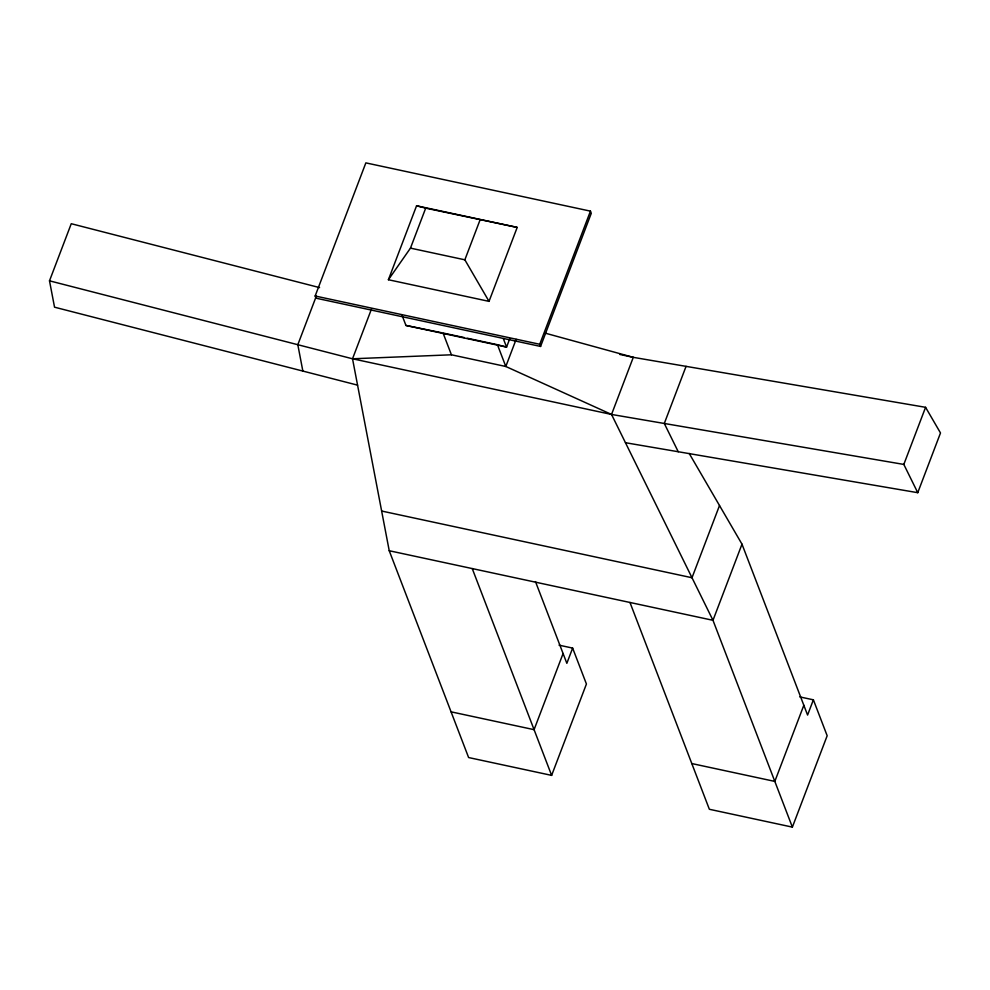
<?xml version="1.0" encoding="UTF-8"?>
<svg xmlns="http://www.w3.org/2000/svg" width="990" height="990" viewBox="0 0 990 990"><rect width="100%" height="100%" fill="white"/><g stroke="black" fill="none" stroke-linecap="round" stroke-linejoin="round"><path stroke-width="1.49" d="M357.576 385.147L54.537 307.185L49.5 280.826L71.255 223.715L319.572 287.607M315.154 295.998L365.854 162.88L590.448 211.142L591.278 213.32L540.577 346.438L315.983 298.176L315.154 295.998L539.736 344.272L540.577 346.438M316.305 296.171L297.817 344.718L302.853 371.077M559.065 645.171L572.641 648.091L586.427 684.003L551.628 775.38L468.617 757.548L389.231 550.737L352.527 358.788L371.559 308.818M388.402 279.737L416.567 205.784L517.201 227.403L489.023 301.368L388.402 279.737L410.466 248.131L425.7 208.147L517.201 227.403M489.023 301.368L464.854 259.813L480.088 219.842M509.825 338.543L506.571 347.082L405.95 325.45L402.175 315.624M516.136 339.36L505.803 366.486L451.415 354.791L352.527 358.788L49.5 280.826M539.736 344.272L590.448 211.142M629.974 602.477L709.36 809.276L792.371 827.12L712.986 620.309L611.535 414.451L633.291 357.341L925.576 407.311L940.5 432.964L917.755 492.686L625.47 442.716M563.087 653.524L534.08 729.667L451.069 711.835M572.641 648.091L566.849 663.325L535.479 581.613M686.058 366.362L664.302 423.473L678.237 451.737M719.507 505.531L691.998 577.739L381.645 511.038M689.213 453.457L741.993 544.166L712.986 620.309L389.231 550.737M803.83 705.264L774.824 781.407L691.812 763.562M799.796 696.91L813.384 699.819L807.58 715.052L741.993 544.166M917.755 492.686L903.821 464.421L925.576 407.311M792.371 827.12L827.17 735.743L813.384 699.819M352.527 358.788L611.535 414.451L903.821 464.421M405.95 325.45L441.577 332.727M410.466 248.131L464.854 259.813M619.74 354.432L633.291 357.341L544.661 332.999M464.211 337.565L443.062 333.024L451.415 354.791M467.231 338.221L497.45 344.718L505.803 366.486L611.535 414.451M416.567 205.784L425.7 208.147M498.75 345.052L506.571 347.082L503.341 338.654M472.242 568.582L551.628 775.38"/></g></svg>
